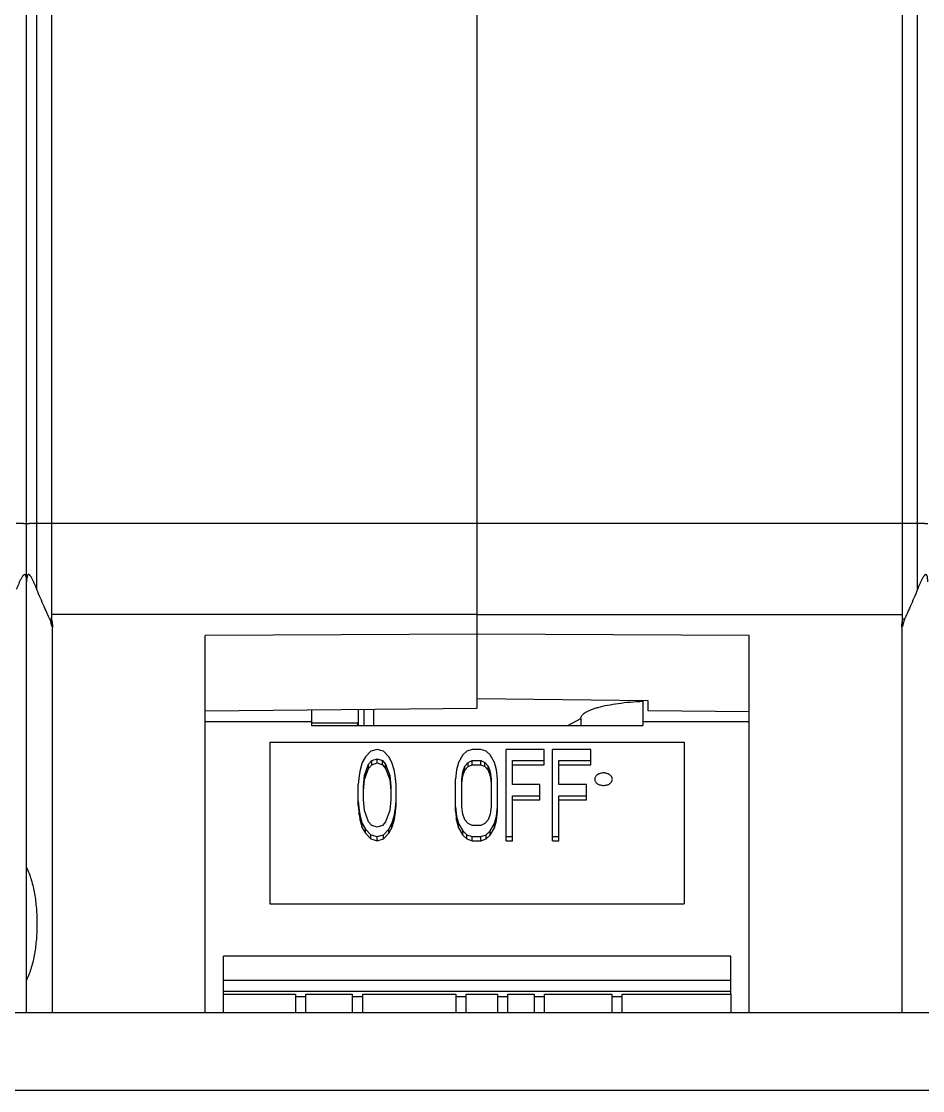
# Model space of a CAD drawing. Header units: millimetres. Extents: x 23.4 to 93.2, y 277.4 to 365.4.
# Drawn here: x 58.13 to 75.53, y 318.2 to 338.86 of the extents above; entities that cross this region are included whole.
import ezdxf

# ---------------------------------------------------------------- set-up
doc = ezdxf.new("R2010")
doc.units = ezdxf.units.MM
doc.header["$MEASUREMENT"] = 0
doc.layers.get('0').update_dxf_attribs({"lineweight": 0})
for name, color, linetype, lineweight in [('03_AXES', 7, 'Continuous', 0), ('08_DRAFTS', 7, 'Continuous', 0), ('09_ROUNDS', 7, 'Continuous', 0)]:
    doc.layers.add(name, color=color, linetype=linetype, lineweight=lineweight)

msp = doc.modelspace()

# ---------------------------------------------------------------- linework, layer by layer
at = {"color": 7, "lineweight": 25}
for p, q in [((58.72, 327.167), (58.72, 363.928)), ((58.43, 327.883), (58.43, 363.828)), ((58.23, 322.515), (58.23, 363.628)), ((58.72, 329.159), (58.43, 329.159)), ((66.93, 329.163), (58.72, 329.163)), ((66.93, 327.402), (58.72, 327.402)), ((58.72, 327.31), (58.68, 327.31)), ((58.73, 319.708), (58.73, 327.153)), ((63.73, 325.337), (63.73, 325.257)), ((68.68, 325.257), (68.93, 325.391)), ((68.93, 325.392), (68.93, 325.257)), ((70.13, 325.337), (70.13, 325.257)), ((63.73, 325.257), (70.13, 325.257)), ((62.93, 324.934), (62.93, 321.811)), ((62.93, 324.934), (70.93, 324.934)), ((70.93, 324.934), (70.93, 321.811)), ((64.875, 324.76), (64.773, 324.652)), ((64.998, 324.796), (64.875, 324.76)), ((65.12, 324.76), (64.998, 324.796)), ((65.223, 324.652), (65.12, 324.76)), ((66.652, 324.688), (66.57, 324.545)), ((66.733, 324.76), (66.652, 324.688)), ((66.835, 324.796), (66.733, 324.76)), ((66.999, 324.796), (66.835, 324.796)), ((67.101, 324.76), (66.999, 324.796)), ((67.183, 324.688), (67.101, 324.76)), ((67.264, 324.545), (67.183, 324.688)), ((67.489, 323.031), (67.489, 324.796)), ((68.224, 324.796), (67.489, 324.796)), ((68.224, 324.5), (68.224, 324.796)), ((68.387, 323.031), (68.387, 324.796)), ((69.122, 324.796), (68.387, 324.796)), ((69.122, 324.5), (69.122, 324.796)), ((64.712, 324.545), (64.671, 324.402)), ((64.773, 324.652), (64.712, 324.545)), ((64.753, 324.294), (64.835, 324.509)), ((64.835, 324.509), (64.896, 324.581)), ((64.835, 324.428), (64.835, 324.509)), ((64.835, 324.428), (64.896, 324.5)), ((64.896, 324.581), (64.998, 324.617)), ((64.896, 324.5), (64.896, 324.581)), ((64.896, 324.5), (64.998, 324.535)), ((64.998, 324.535), (64.998, 324.617)), ((64.998, 324.617), (65.1, 324.581)), ((64.998, 324.535), (65.1, 324.5)), ((65.1, 324.5), (65.1, 324.581)), ((65.1, 324.581), (65.161, 324.509)), ((65.1, 324.5), (65.161, 324.428)), ((65.161, 324.428), (65.161, 324.509)), ((65.161, 324.509), (65.243, 324.294)), ((65.284, 324.545), (65.223, 324.652)), ((65.325, 324.402), (65.284, 324.545)), ((66.57, 324.545), (66.529, 324.402)), ((66.693, 324.473), (66.754, 324.545)), ((66.754, 324.545), (66.835, 324.581)), ((66.754, 324.464), (66.754, 324.545)), ((66.754, 324.464), (66.835, 324.5)), ((66.835, 324.5), (66.835, 324.581)), ((66.835, 324.581), (66.999, 324.581)), ((66.835, 324.5), (66.999, 324.5)), ((66.999, 324.5), (66.999, 324.581)), ((66.999, 324.581), (67.08, 324.545)), ((66.999, 324.5), (67.08, 324.464)), ((67.08, 324.464), (67.08, 324.545)), ((67.08, 324.545), (67.142, 324.473)), ((67.305, 324.402), (67.264, 324.545)), ((67.611, 324.115), (67.611, 324.581)), ((67.611, 324.581), (68.224, 324.581)), ((67.611, 324.5), (68.224, 324.5)), ((68.51, 324.115), (68.51, 324.581)), ((68.51, 324.581), (69.122, 324.581)), ((68.51, 324.5), (69.122, 324.5)), ((64.651, 324.294), (64.63, 324.115)), ((64.671, 324.402), (64.651, 324.294)), ((64.733, 324.079), (64.753, 324.294)), ((64.753, 324.213), (64.835, 324.428)), ((64.753, 324.213), (64.753, 324.294)), ((65.161, 324.428), (65.243, 324.213)), ((65.243, 324.213), (65.243, 324.294)), ((65.243, 324.294), (65.263, 324.079)), ((65.345, 324.294), (65.325, 324.402)), ((65.365, 324.115), (65.345, 324.294)), ((66.529, 324.402), (66.509, 324.223)), ((66.631, 324.223), (66.652, 324.366)), ((66.631, 324.142), (66.652, 324.285)), ((66.652, 324.366), (66.693, 324.473)), ((66.652, 324.285), (66.693, 324.392)), ((66.652, 324.285), (66.652, 324.366)), ((66.693, 324.392), (66.693, 324.473)), ((66.693, 324.392), (66.754, 324.464)), ((67.08, 324.464), (67.142, 324.392)), ((67.142, 324.392), (67.142, 324.473)), ((67.142, 324.473), (67.183, 324.366)), ((67.142, 324.392), (67.183, 324.285)), ((67.183, 324.285), (67.183, 324.366)), ((67.183, 324.366), (67.203, 324.223)), ((67.183, 324.285), (67.203, 324.142)), ((67.325, 324.223), (67.305, 324.402)), ((64.63, 323.712), (64.63, 324.115)), ((64.733, 323.998), (64.753, 324.213)), ((64.733, 323.829), (64.733, 324.079)), ((65.243, 324.213), (65.263, 323.998)), ((65.263, 324.079), (65.263, 323.829)), ((65.365, 323.712), (65.365, 324.115)), ((66.509, 323.604), (66.509, 324.223)), ((66.631, 323.685), (66.631, 324.223)), ((67.203, 324.223), (67.203, 323.685)), ((67.325, 323.604), (67.325, 324.223)), ((68.142, 324.115), (67.611, 324.115)), ((68.142, 323.819), (68.142, 324.115)), ((69.04, 324.115), (68.51, 324.115)), ((69.04, 323.819), (69.04, 324.115)), ((67.611, 323.031), (67.611, 323.9)), ((67.611, 323.9), (68.142, 323.9)), ((68.51, 323.031), (68.51, 323.9)), ((68.51, 323.9), (69.04, 323.9)), ((64.63, 323.793), (64.651, 323.614)), ((64.63, 323.712), (64.651, 323.533)), ((64.753, 323.614), (64.733, 323.829)), ((65.263, 323.829), (65.243, 323.614)), ((65.345, 323.614), (65.365, 323.793)), ((65.345, 323.533), (65.365, 323.712)), ((66.509, 323.685), (66.529, 323.506)), ((66.652, 323.542), (66.631, 323.685)), ((67.203, 323.685), (67.183, 323.542)), ((67.305, 323.506), (67.325, 323.685)), ((67.611, 323.819), (68.142, 323.819)), ((68.51, 323.819), (69.04, 323.819)), ((64.651, 323.533), (64.651, 323.614)), ((64.651, 323.614), (64.671, 323.506)), ((64.651, 323.533), (64.671, 323.425)), ((64.671, 323.425), (64.671, 323.506)), ((64.671, 323.506), (64.712, 323.363)), ((64.835, 323.399), (64.753, 323.614)), ((65.243, 323.614), (65.161, 323.399)), ((65.284, 323.363), (65.325, 323.506)), ((65.325, 323.506), (65.345, 323.614)), ((65.325, 323.425), (65.345, 323.533)), ((65.325, 323.425), (65.325, 323.506)), ((65.345, 323.533), (65.345, 323.614)), ((66.509, 323.604), (66.529, 323.425)), ((66.529, 323.425), (66.529, 323.506)), ((66.529, 323.506), (66.57, 323.363)), ((66.693, 323.435), (66.652, 323.542)), ((67.183, 323.542), (67.142, 323.435)), ((67.264, 323.363), (67.305, 323.506)), ((67.305, 323.425), (67.325, 323.604)), ((67.305, 323.425), (67.305, 323.506)), ((64.671, 323.425), (64.712, 323.282)), ((64.712, 323.282), (64.712, 323.363)), ((64.712, 323.363), (64.773, 323.256)), ((64.712, 323.282), (64.773, 323.175)), ((64.773, 323.175), (64.773, 323.256)), ((64.773, 323.256), (64.875, 323.148)), ((64.896, 323.327), (64.835, 323.399)), ((64.998, 323.292), (64.896, 323.327)), ((65.1, 323.327), (64.998, 323.292)), ((65.161, 323.399), (65.1, 323.327)), ((65.12, 323.148), (65.223, 323.256)), ((65.223, 323.256), (65.284, 323.363)), ((65.223, 323.175), (65.284, 323.282)), ((65.223, 323.175), (65.223, 323.256)), ((65.284, 323.282), (65.325, 323.425)), ((65.284, 323.282), (65.284, 323.363)), ((66.529, 323.425), (66.57, 323.282)), ((66.57, 323.282), (66.57, 323.363)), ((66.57, 323.363), (66.652, 323.22)), ((66.57, 323.282), (66.652, 323.139)), ((66.754, 323.363), (66.693, 323.435)), ((66.835, 323.327), (66.754, 323.363)), ((66.999, 323.327), (66.835, 323.327)), ((67.08, 323.363), (66.999, 323.327)), ((67.142, 323.435), (67.08, 323.363)), ((67.183, 323.22), (67.264, 323.363)), ((67.183, 323.139), (67.264, 323.282)), ((67.264, 323.282), (67.305, 323.425)), ((67.264, 323.282), (67.264, 323.363)), ((64.773, 323.175), (64.875, 323.067)), ((64.875, 323.067), (64.875, 323.148)), ((64.875, 323.148), (64.998, 323.113)), ((64.875, 323.067), (64.998, 323.031)), ((64.998, 323.113), (65.12, 323.148)), ((64.998, 323.031), (64.998, 323.113)), ((64.998, 323.031), (65.12, 323.067)), ((65.12, 323.067), (65.223, 323.175)), ((65.12, 323.067), (65.12, 323.148)), ((66.652, 323.139), (66.652, 323.22)), ((66.652, 323.22), (66.733, 323.148)), ((66.652, 323.139), (66.733, 323.067)), ((66.733, 323.067), (66.733, 323.148)), ((66.733, 323.148), (66.835, 323.113)), ((66.733, 323.067), (66.835, 323.031)), ((66.835, 323.031), (66.835, 323.113)), ((66.835, 323.113), (66.999, 323.113)), ((66.835, 323.031), (66.999, 323.031)), ((66.999, 323.113), (67.101, 323.148)), ((66.999, 323.031), (66.999, 323.113)), ((66.999, 323.031), (67.101, 323.067)), ((67.101, 323.148), (67.183, 323.22)), ((67.101, 323.067), (67.101, 323.148)), ((67.101, 323.067), (67.183, 323.139)), ((67.183, 323.139), (67.183, 323.22)), ((67.489, 323.113), (67.611, 323.113)), ((67.489, 323.031), (67.611, 323.031)), ((68.387, 323.113), (68.51, 323.113)), ((68.387, 323.031), (68.51, 323.031)), ((62.93, 321.811), (70.93, 321.811)), ((58.23, 319.708), (58.23, 320.341)), ((62.03, 319.708), (62.03, 320.068)), ((62.03, 320.068), (63.42, 320.068)), ((63.42, 320.068), (63.42, 319.71)), ((63.42, 320.02), (63.62, 320.02)), ((63.62, 319.71), (63.62, 320.068)), ((63.62, 320.068), (64.52, 320.068)), ((64.52, 320.068), (64.52, 319.71)), ((64.52, 320.02), (64.72, 320.02)), ((64.72, 319.71), (64.72, 320.068)), ((64.72, 320.068), (66.52, 320.068)), ((66.52, 320.068), (66.52, 319.71)), ((66.52, 320.02), (66.72, 320.02)), ((66.72, 319.71), (66.72, 320.068)), ((66.72, 320.068), (67.32, 320.068)), ((67.32, 320.068), (67.32, 319.71)), ((67.32, 320.02), (67.52, 320.02)), ((67.52, 319.71), (67.52, 320.068)), ((67.52, 320.068), (68.03, 320.068)), ((68.03, 320.068), (68.03, 319.708)), ((68.03, 320.02), (68.23, 320.02)), ((68.23, 319.708), (68.23, 320.068)), ((68.23, 320.068), (69.53, 320.068)), ((69.53, 320.068), (69.53, 319.708)), ((69.53, 320.02), (69.73, 320.02)), ((69.73, 319.708), (69.73, 320.068)), ((69.73, 320.068), (71.83, 320.068)), ((71.83, 320.068), (71.83, 319.708)), ((90.23, 318.205), (24.53, 318.205))]:
    msp.add_line(p, q, dxfattribs=at)
at = {"color": 3, "lineweight": 25}
msp.add_line((80.63, 319.708), (30.63, 319.708), dxfattribs=at)
at = {"color": 7, "lineweight": 25}
for points, knots in [([(58.43, 329.159), (58.417, 329.159), (58.404, 329.159), (58.391, 329.159), (58.379, 329.159), (58.366, 329.159), (58.354, 329.158), (58.342, 329.158), (58.331, 329.158), (58.319, 329.158), (58.309, 329.157), (58.299, 329.157), (58.289, 329.157), (58.285, 329.157), (58.28, 329.156), (58.276, 329.156), (58.272, 329.156), (58.268, 329.156), (58.264, 329.156), (58.261, 329.155), (58.257, 329.155), (58.254, 329.155), (58.251, 329.155), (58.248, 329.155), (58.246, 329.154), (58.244, 329.154), (58.241, 329.154), (58.239, 329.154), (58.237, 329.153), (58.236, 329.153), (58.234, 329.153), (58.233, 329.153), (58.233, 329.152), (58.231, 329.152), (58.231, 329.152), (58.23, 329.152), (58.23, 329.151)], [0, 0, 0, 0, 1, 1, 1, 2, 2, 2, 3, 3, 3, 4, 4, 4, 5, 5, 5, 6, 6, 6, 7, 7, 7, 8, 8, 8, 9, 9, 9, 10, 10, 10, 11, 11, 11, 12, 12, 12, 12]), ([(58.43, 327.883), (58.423, 327.902), (58.415, 327.921), (58.407, 327.94), (58.4, 327.959), (58.392, 327.978), (58.383, 327.996), (58.379, 328.006), (58.375, 328.015), (58.371, 328.024), (58.367, 328.034), (58.362, 328.043), (58.358, 328.052), (58.354, 328.061), (58.349, 328.07), (58.345, 328.079), (58.34, 328.088), (58.335, 328.097), (58.331, 328.105), (58.326, 328.114), (58.321, 328.122), (58.316, 328.13), (58.313, 328.134), (58.31, 328.138), (58.308, 328.141), (58.305, 328.145), (58.302, 328.148), (58.299, 328.152), (58.297, 328.155), (58.294, 328.158), (58.291, 328.161), (58.288, 328.164), (58.285, 328.166), (58.281, 328.169), (58.278, 328.17), (58.275, 328.172), (58.271, 328.173), (58.269, 328.173), (58.268, 328.173), (58.266, 328.173), (58.264, 328.172), (58.262, 328.172), (58.261, 328.171), (58.257, 328.169), (58.254, 328.166), (58.251, 328.162), (58.248, 328.157), (58.246, 328.152), (58.244, 328.147), (58.24, 328.136), (58.237, 328.124), (58.235, 328.111), (58.232, 328.085), (58.23, 328.059), (58.23, 328.034)], [0, 0, 0, 0, 1, 1, 1, 2, 2, 2, 3, 3, 3, 4, 4, 4, 5, 5, 5, 6, 6, 6, 7, 7, 7, 8, 8, 8, 9, 9, 9, 10, 10, 10, 11, 11, 11, 12, 12, 12, 13, 13, 13, 14, 14, 14, 15, 15, 15, 16, 16, 16, 17, 17, 17, 18, 18, 18, 18]), ([(58.68, 327.31), (58.664, 327.347), (58.647, 327.384), (58.631, 327.42), (58.611, 327.465), (58.59, 327.509), (58.57, 327.554), (58.522, 327.662), (58.474, 327.772), (58.43, 327.883)], [0, 0, 0, 0, 1, 1, 1, 2, 2, 2, 3, 3, 3, 3]), ([(58.72, 327.167), (58.718, 327.18), (58.716, 327.192), (58.713, 327.205), (58.705, 327.241), (58.694, 327.276), (58.68, 327.31)], [0, 0, 0, 0, 1, 1, 1, 2, 2, 2, 2]), ([(58.72, 327.28), (58.722, 327.27), (58.724, 327.26), (58.725, 327.249), (58.729, 327.218), (58.73, 327.185), (58.73, 327.153)], [0, 0, 0, 0, 1, 1, 1, 2, 2, 2, 2]), ([(69.37, 324.341), (69.349, 324.341), (69.327, 324.338), (69.305, 324.332), (69.286, 324.326), (69.267, 324.318), (69.25, 324.306), (69.236, 324.295), (69.223, 324.282), (69.213, 324.267), (69.209, 324.26), (69.206, 324.252), (69.204, 324.244), (69.202, 324.237), (69.2, 324.229), (69.2, 324.221)], [0, 0, 0, 0, 1, 1, 1, 2, 2, 2, 3, 3, 3, 4, 4, 4, 5, 5, 5, 5]), ([(69.54, 324.221), (69.54, 324.229), (69.539, 324.237), (69.537, 324.244), (69.535, 324.252), (69.532, 324.26), (69.528, 324.267), (69.518, 324.282), (69.505, 324.295), (69.491, 324.306), (69.474, 324.318), (69.455, 324.326), (69.436, 324.332), (69.414, 324.338), (69.392, 324.341), (69.37, 324.341)], [0, 0, 0, 0, 1, 1, 1, 2, 2, 2, 3, 3, 3, 4, 4, 4, 5, 5, 5, 5]), ([(69.2, 324.221), (69.2, 324.213), (69.202, 324.205), (69.204, 324.197), (69.206, 324.189), (69.209, 324.182), (69.213, 324.175), (69.223, 324.159), (69.236, 324.146), (69.25, 324.136), (69.267, 324.124), (69.286, 324.116), (69.305, 324.11), (69.327, 324.104), (69.349, 324.101), (69.37, 324.101)], [0, 0, 0, 0, 1, 1, 1, 2, 2, 2, 3, 3, 3, 4, 4, 4, 5, 5, 5, 5]), ([(69.37, 324.101), (69.392, 324.101), (69.414, 324.104), (69.436, 324.11), (69.455, 324.116), (69.474, 324.124), (69.491, 324.136), (69.505, 324.146), (69.518, 324.159), (69.528, 324.175), (69.532, 324.182), (69.535, 324.189), (69.537, 324.197), (69.539, 324.205), (69.54, 324.213), (69.54, 324.221)], [0, 0, 0, 0, 1, 1, 1, 2, 2, 2, 3, 3, 3, 4, 4, 4, 5, 5, 5, 5]), ([(58.23, 322.515), (58.267, 322.438), (58.297, 322.357), (58.322, 322.275), (58.348, 322.187), (58.368, 322.098), (58.383, 322.008), (58.4, 321.914), (58.411, 321.818), (58.419, 321.723), (58.426, 321.624), (58.43, 321.526), (58.43, 321.428)], [0, 0, 0, 0, 1, 1, 1, 2, 2, 2, 3, 3, 3, 4, 4, 4, 4]), ([(58.43, 321.428), (58.43, 321.329), (58.426, 321.231), (58.419, 321.133), (58.411, 321.037), (58.4, 320.942), (58.383, 320.848), (58.368, 320.758), (58.348, 320.668), (58.322, 320.581), (58.297, 320.499), (58.267, 320.418), (58.23, 320.341)], [0, 0, 0, 0, 1, 1, 1, 2, 2, 2, 3, 3, 3, 4, 4, 4, 4])]:
    msp.add_open_spline(points, degree=3, knots=knots, dxfattribs=at)
at = {"layer": '03_AXES', "color": 7, "lineweight": 25}
for p, q in [((75.14, 327.167), (75.14, 363.928)), ((75.43, 327.883), (75.43, 363.828)), ((58.23, 319.708), (58.23, 363.628)), ((66.93, 325.773), (66.93, 352.154)), ((75.14, 329.163), (66.93, 329.163)), ((75.43, 329.159), (75.14, 329.159)), ((66.93, 327.402), (75.14, 327.402)), ((75.181, 327.31), (75.14, 327.31)), ((72.18, 326.997), (66.93, 327.023)), ((72.18, 319.708), (72.18, 326.997)), ((75.13, 327.153), (75.13, 319.708)), ((70.23, 325.737), (66.93, 325.773)), ((70.13, 325.738), (70.13, 325.337)), ((70.23, 325.543), (70.23, 325.737)), ((63.73, 325.562), (63.73, 325.337)), ((61.68, 325.337), (63.73, 325.337)), ((70.13, 325.337), (72.18, 325.337)), ((63.42, 319.71), (63.42, 319.708)), ((63.42, 319.71), (63.42, 319.709)), ((63.62, 319.71), (63.62, 319.708)), ((63.62, 319.71), (63.62, 319.709)), ((64.52, 319.71), (64.52, 319.708)), ((64.52, 319.708), (64.52, 319.709)), ((64.72, 319.71), (64.72, 319.708)), ((64.72, 319.708), (64.72, 319.709)), ((66.52, 319.71), (66.52, 319.708)), ((66.52, 319.71), (66.52, 319.709)), ((66.72, 319.71), (66.72, 319.708)), ((66.72, 319.71), (66.72, 319.709)), ((67.32, 319.71), (67.32, 319.708)), ((67.32, 319.708), (67.32, 319.709)), ((67.52, 319.71), (67.52, 319.708)), ((67.52, 319.708), (67.52, 319.709))]:
    msp.add_line(p, q, dxfattribs=at)
for points, knots in [([(58.23, 329.151), (58.23, 329.152), (58.23, 329.152), (58.23, 329.152), (58.228, 329.152), (58.228, 329.153), (58.227, 329.153), (58.225, 329.153), (58.224, 329.153), (58.222, 329.154), (58.22, 329.154), (58.217, 329.154), (58.215, 329.154), (58.212, 329.155), (58.21, 329.155), (58.207, 329.155), (58.204, 329.155), (58.2, 329.155), (58.197, 329.156), (58.193, 329.156), (58.189, 329.156), (58.185, 329.156), (58.181, 329.156), (58.176, 329.157), (58.172, 329.157), (58.162, 329.157), (58.152, 329.157), (58.142, 329.158), (58.13, 329.158), (58.119, 329.158), (58.107, 329.158), (58.095, 329.159), (58.082, 329.159), (58.07, 329.159), (58.057, 329.159), (58.043, 329.159), (58.03, 329.159)], [0, 0, 0, 0, 1, 1, 1, 2, 2, 2, 3, 3, 3, 4, 4, 4, 5, 5, 5, 6, 6, 6, 7, 7, 7, 8, 8, 8, 9, 9, 9, 10, 10, 10, 11, 11, 11, 12, 12, 12, 12]), ([(75.63, 329.151), (75.63, 329.152), (75.63, 329.152), (75.63, 329.152), (75.628, 329.152), (75.628, 329.153), (75.627, 329.153), (75.625, 329.153), (75.624, 329.153), (75.622, 329.154), (75.62, 329.154), (75.617, 329.154), (75.615, 329.154), (75.612, 329.155), (75.61, 329.155), (75.607, 329.155), (75.604, 329.155), (75.6, 329.155), (75.597, 329.156), (75.593, 329.156), (75.589, 329.156), (75.585, 329.156), (75.581, 329.156), (75.576, 329.157), (75.572, 329.157), (75.562, 329.157), (75.552, 329.157), (75.542, 329.158), (75.53, 329.158), (75.519, 329.158), (75.507, 329.158), (75.495, 329.159), (75.482, 329.159), (75.47, 329.159), (75.457, 329.159), (75.443, 329.159), (75.43, 329.159)], [0, 0, 0, 0, 1, 1, 1, 2, 2, 2, 3, 3, 3, 4, 4, 4, 5, 5, 5, 6, 6, 6, 7, 7, 7, 8, 8, 8, 9, 9, 9, 10, 10, 10, 11, 11, 11, 12, 12, 12, 12]), ([(58.23, 328.034), (58.23, 328.059), (58.229, 328.085), (58.226, 328.111), (58.224, 328.124), (58.221, 328.136), (58.217, 328.147), (58.215, 328.152), (58.213, 328.157), (58.21, 328.162), (58.207, 328.166), (58.204, 328.169), (58.2, 328.171), (58.199, 328.172), (58.197, 328.172), (58.195, 328.173), (58.193, 328.173), (58.192, 328.173), (58.19, 328.173), (58.186, 328.172), (58.183, 328.17), (58.18, 328.169), (58.176, 328.166), (58.173, 328.164), (58.17, 328.161), (58.167, 328.158), (58.164, 328.155), (58.162, 328.152), (58.159, 328.148), (58.156, 328.145), (58.153, 328.141), (58.151, 328.138), (58.148, 328.134), (58.145, 328.13), (58.14, 328.122), (58.135, 328.114), (58.13, 328.105), (58.126, 328.097), (58.121, 328.088), (58.116, 328.079), (58.112, 328.07), (58.107, 328.061), (58.103, 328.052), (58.099, 328.043), (58.094, 328.034), (58.09, 328.024), (58.086, 328.015), (58.082, 328.006), (58.078, 327.996), (58.069, 327.978), (58.061, 327.959), (58.054, 327.94), (58.046, 327.921), (58.038, 327.902), (58.03, 327.883)], [0, 0, 0, 0, 1, 1, 1, 2, 2, 2, 3, 3, 3, 4, 4, 4, 5, 5, 5, 6, 6, 6, 7, 7, 7, 8, 8, 8, 9, 9, 9, 10, 10, 10, 11, 11, 11, 12, 12, 12, 13, 13, 13, 14, 14, 14, 15, 15, 15, 16, 16, 16, 17, 17, 17, 18, 18, 18, 18]), ([(75.63, 328.034), (75.63, 328.059), (75.629, 328.085), (75.626, 328.111), (75.624, 328.124), (75.621, 328.136), (75.617, 328.147), (75.615, 328.152), (75.613, 328.157), (75.61, 328.162), (75.607, 328.166), (75.604, 328.169), (75.6, 328.171), (75.599, 328.172), (75.597, 328.172), (75.595, 328.173), (75.593, 328.173), (75.592, 328.173), (75.59, 328.173), (75.586, 328.172), (75.583, 328.17), (75.58, 328.169), (75.576, 328.166), (75.573, 328.164), (75.57, 328.161), (75.567, 328.158), (75.564, 328.155), (75.562, 328.152), (75.559, 328.148), (75.556, 328.145), (75.553, 328.141), (75.551, 328.138), (75.548, 328.134), (75.545, 328.13), (75.54, 328.122), (75.535, 328.114), (75.53, 328.105), (75.526, 328.097), (75.521, 328.088), (75.516, 328.079), (75.512, 328.07), (75.507, 328.061), (75.503, 328.052), (75.499, 328.043), (75.494, 328.034), (75.49, 328.024), (75.486, 328.015), (75.482, 328.006), (75.478, 327.996), (75.469, 327.978), (75.461, 327.959), (75.454, 327.94), (75.446, 327.921), (75.438, 327.902), (75.43, 327.883)], [0, 0, 0, 0, 1, 1, 1, 2, 2, 2, 3, 3, 3, 4, 4, 4, 5, 5, 5, 6, 6, 6, 7, 7, 7, 8, 8, 8, 9, 9, 9, 10, 10, 10, 11, 11, 11, 12, 12, 12, 13, 13, 13, 14, 14, 14, 15, 15, 15, 16, 16, 16, 17, 17, 17, 18, 18, 18, 18]), ([(75.43, 327.883), (75.387, 327.772), (75.339, 327.662), (75.291, 327.554), (75.271, 327.509), (75.25, 327.465), (75.23, 327.42), (75.214, 327.384), (75.197, 327.347), (75.181, 327.31)], [0, 0, 0, 0, 1, 1, 1, 2, 2, 2, 3, 3, 3, 3]), ([(75.13, 327.153), (75.13, 327.164), (75.131, 327.175), (75.131, 327.186), (75.132, 327.218), (75.135, 327.249), (75.14, 327.28)], [0, 0, 0, 0, 1, 1, 1, 2, 2, 2, 2]), ([(75.181, 327.31), (75.177, 327.299), (75.172, 327.288), (75.168, 327.276), (75.156, 327.241), (75.147, 327.204), (75.14, 327.167)], [0, 0, 0, 0, 1, 1, 1, 2, 2, 2, 2])]:
    msp.add_open_spline(points, degree=3, knots=knots, dxfattribs=at)
at = {"layer": '08_DRAFTS', "color": 7, "lineweight": 25}
for p, q in [((66.93, 325.593), (66.93, 327.402)), ((66.93, 327.023), (61.68, 326.997)), ((61.68, 319.708), (61.68, 326.997))]:
    msp.add_line(p, q, dxfattribs=at)
at = {"layer": '09_ROUNDS', "color": 7, "lineweight": 25}
for p, q in [((61.68, 325.542), (66.93, 325.593)), ((64.63, 325.571), (64.63, 325.257)), ((64.743, 325.572), (64.743, 325.257)), ((64.93, 325.574), (64.93, 325.257)), ((72.18, 325.524), (70.23, 325.543)), ((64.63, 325.304), (63.73, 325.304)), ((62.03, 320.068), (62.03, 320.799)), ((71.83, 320.799), (62.03, 320.799)), ((71.83, 320.068), (71.83, 320.799)), ((71.83, 320.334), (62.03, 320.334)), ((71.83, 320.119), (62.03, 320.119))]:
    msp.add_line(p, q, dxfattribs=at)
for points, knots in [([(68.93, 325.392), (68.93, 325.402), (68.932, 325.412), (68.936, 325.421), (68.94, 325.432), (68.946, 325.441), (68.952, 325.45), (68.96, 325.461), (68.97, 325.47), (68.98, 325.479), (68.991, 325.489), (69.004, 325.498), (69.017, 325.507), (69.033, 325.517), (69.049, 325.526), (69.066, 325.534), (69.085, 325.543), (69.104, 325.552), (69.124, 325.56), (69.146, 325.569), (69.169, 325.577), (69.192, 325.585), (69.217, 325.593), (69.243, 325.601), (69.268, 325.608), (69.327, 325.625), (69.387, 325.639), (69.447, 325.65), (69.516, 325.664), (69.585, 325.675), (69.654, 325.685), (69.73, 325.695), (69.807, 325.704), (69.884, 325.711), (69.966, 325.718), (70.048, 325.724), (70.13, 325.727)], [0, 0, 0, 0, 1, 1, 1, 2, 2, 2, 3, 3, 3, 4, 4, 4, 5, 5, 5, 6, 6, 6, 7, 7, 7, 8, 8, 8, 9, 9, 9, 10, 10, 10, 11, 11, 11, 12, 12, 12, 12]), ([(64.61, 325.258), (64.615, 325.267), (64.621, 325.276), (64.625, 325.286), (64.627, 325.289), (64.628, 325.292), (64.629, 325.296), (64.63, 325.299), (64.63, 325.301), (64.63, 325.304)], [0, 0, 0, 0, 1, 1, 1, 2, 2, 2, 3, 3, 3, 3])]:
    msp.add_open_spline(points, degree=3, knots=knots, dxfattribs=at)

doc.saveas('drawing.dxf')
